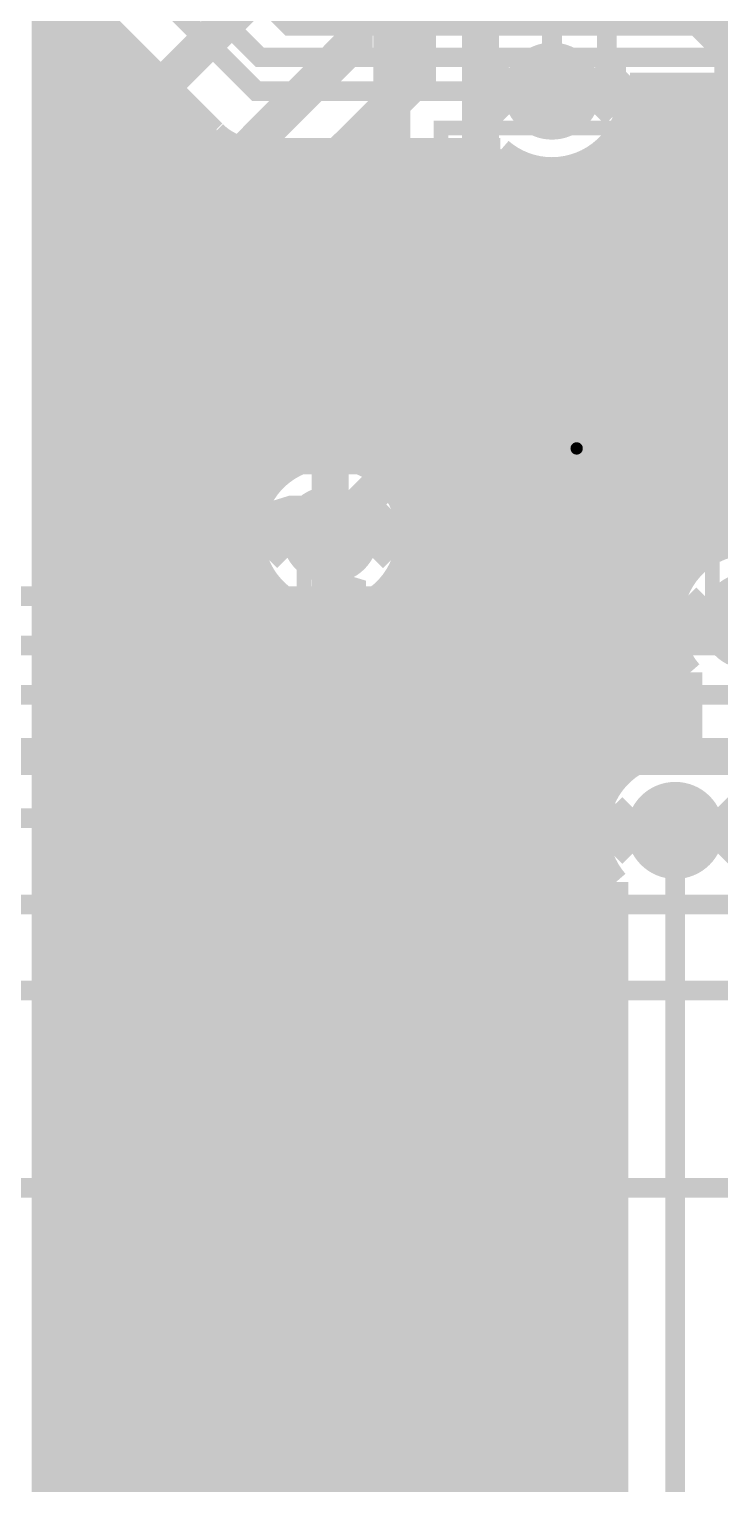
# Model space of a CAD drawing. Extents: x -10 to 131, y -93 to 209.
# Drawn here: x 0.07 to 7.19, y 7.74 to 22.74 of the extents above; entities that cross this region are included whole.
import ezdxf

# ---------------------------------------------------------------- set-up
doc = ezdxf.new("R2010")
doc.units = 0
doc.header["$MEASUREMENT"] = 0
doc.layers.get('0').update_dxf_attribs({"linetype": 'CONTINUOUS'})
for name, color, linetype in [('22-303-0_AST', 7, 'CONTINUOUS'), ('22-303-0_BOT', 2, 'CONTINUOUS'), ('22-303-0_DRD', 6, 'CONTINUOUS'), ('22-303-0_DRL', 1, 'CONTINUOUS'), ('22-303-0_GND', 3, 'CONTINUOUS'), ('22-303-0_IN1', 10, 'CONTINUOUS'), ('22-303-0_SMT', 9, 'CONTINUOUS'), ('22-303-0_SPT', 11, 'CONTINUOUS'), ('22-303-0_SST', 8, 'CONTINUOUS'), ('22-303-0_TOP', 15, 'CONTINUOUS'), ('THRUHOLE_TAP', 2, 'CONTINUOUS')]:
    doc.layers.add(name, color=color, linetype=linetype)

# ---------------------------------------------------------------- blocks, each defined once
blk = doc.blocks.new('ROUND_68')
at = {"const_width": 0.29972}
blk.add_lwpolyline([(-0.14986, 0, 1), (0.14986, 0, 1)], format="xyb", close=True, dxfattribs=at)
blk = doc.blocks.new('ROUND_70')
at = {"const_width": 0.29972}
blk.add_lwpolyline([(-0.14986, 0, 1), (0.14986, 0, 1)], format="xyb", close=True, dxfattribs=at)
blk = doc.blocks.new('ROUND_116')
at = {"const_width": 0.10033}
blk.add_lwpolyline([(-0.050164, 0, 1), (0.050164, 0, 1)], format="xyb", close=True, dxfattribs=at)
blk = doc.blocks.new('ROUND_117')
at = {"const_width": 0.10033}
blk.add_lwpolyline([(-0.050164, 0, 1), (0.050164, 0, 1)], format="xyb", close=True, dxfattribs=at)
blk = doc.blocks.new('ROUND_98')
at = {"const_width": 0.50038}
blk.add_lwpolyline([(-0.25019, 0, 1), (0.25019, 0, 1)], format="xyb", close=True, dxfattribs=at)
blk = doc.blocks.new('ROUND_100')
at = {"const_width": 0.50038}
blk.add_lwpolyline([(-0.25019, 0, 1), (0.25019, 0, 1)], format="xyb", close=True, dxfattribs=at)
blk = doc.blocks.new('ROUND_101')
at = {"const_width": 0.0635}
blk.add_lwpolyline([(-0.03175, 0, 1), (0.03175, 0, 1)], format="xyb", close=True, dxfattribs=at)
blk = doc.blocks.new('RECTANGLE_3')
blk.add_solid([(0.4826, 0.4064), (0.4826, -0.4064), (-0.4826, 0.4064), (-0.4826, -0.4064)])
blk = doc.blocks.new('RECTANGLE_8')
blk.add_solid([(0.9017, 0.508), (0.9017, -0.508), (-0.9017, 0.508), (-0.9017, -0.508)])
blk = doc.blocks.new('ROUND_108')
at = {"const_width": 0.10033}
blk.add_lwpolyline([(-0.050164, 0, 1), (0.050164, 0, 1)], format="xyb", close=True, dxfattribs=at)

msp = doc.modelspace()

# ---------------------------------------------------------------- linework, layer by layer
at = {"layer": '22-303-0_AST'}
for points, const_width in [([(10.57402, 30.89402), (10.57402, 22.44598), (2.4511, 22.44598), (2.12598, 22.7711), (2.12598, 24.71928), (2.4511, 25.0444), (2.12598, 25.36952), (2.12598, 30.89402), (10.57402, 30.89402)], 0.20066), ([(7.112, 16.383), (7.112, 21.717), (4.318, 21.717), (4.318, 16.383), (7.112, 16.383)], 0.1524), ([(0.4445, 21.1455), (0.4445, 18.2245), (2.0828, 18.2245), (2.0828, 21.1455), (0.4445, 21.1455)], 0.1524), ([(2.3495, 21.1455), (2.3495, 18.2245), (3.9878, 18.2245), (3.9878, 21.1455), (2.3495, 21.1455)], 0.1524), ([(0.8509, 20.28952), (0.68326, 20.34794), (0.68326, 20.70354), (0.8509, 20.76196), (1.52908, 20.76196), (1.69926, 20.70354), (1.69926, 20.34794), (1.52908, 20.28952)], 0.1524), ([(2.7559, 20.28952), (2.58826, 20.34794), (2.58826, 20.70354), (2.7559, 20.76196), (3.43408, 20.76196), (3.60426, 20.70354), (3.60426, 20.34794), (3.43408, 20.28952)], 0.1524), ([(5.26034, 19.79422), (5.09016, 19.85264), (5.09016, 20.20824), (5.26034, 20.2692), (5.93598, 20.2692), (6.10616, 20.20824), (6.10616, 19.85264), (5.93598, 19.79422)], 0.1524), ([(1.02108, 19.45132), (1.02108, 19.92376), (1.69926, 19.68754), (1.69926, 19.56816), (0.68326, 19.56816)], 0.1524), ([(2.92608, 19.45132), (2.92608, 19.92376), (3.60426, 19.68754), (3.60426, 19.56816), (2.58826, 19.56816)], 0.1524), ([(5.42798, 18.95602), (5.42798, 19.431), (6.10616, 19.19224), (6.10616, 19.0754), (5.09016, 19.0754)], 0.1524), ([(0.68326, 18.96872), (1.69926, 18.61312), (1.69926, 19.08556)], 0.1524), ([(3.09626, 19.02714), (3.09626, 18.67154), (2.92608, 18.61312), (2.7559, 18.61312), (2.58826, 18.67154), (2.58826, 19.02714), (2.7559, 19.08556), (2.92608, 19.08556), (3.60426, 18.84934)], 0.1524), ([(5.59816, 18.17624), (5.76834, 18.11782), (5.93598, 18.11782), (6.10616, 18.17624), (6.10616, 18.53184), (5.93598, 18.5928), (5.76834, 18.5928), (5.59816, 18.53184), (5.59816, 18.17624), (5.42798, 18.11782), (5.26034, 18.11782), (5.09016, 18.17624), (5.09016, 18.53184), (5.26034, 18.5928), (5.42798, 18.5928), (5.59816, 18.53184)], 0.1524)]:
    msp.add_lwpolyline(points, dxfattribs=dict(at, const_width=const_width))
at = {"layer": '22-303-0_BOT'}
for points, const_width in [([(-0.381, 26.035), (2.794, 22.86), (8.001, 22.86), (8.763, 22.098)], 0.381), ([(0.508, 24.13), (0.508, 24.003), (2.413, 22.098), (5.461, 22.098)], 0.2032), ([(0.2286, 23.37054), (0.2286, 6.47446)], 0.254), ([(0.2794, 23.3553), (0.2794, 6.42366)], 0.254), ([(0.29972, 23.35022), (1.97612, 21.67382)], 0.254), ([(0.508, 23.1394), (0.508, 6.19506)], 0.254), ([(0.7366, 22.9108), (0.7366, 5.96646)], 0.254), ([(0.9652, 22.6822), (0.2286, 22.6822)], 0.254), ([(0.9652, 22.6822), (0.9652, 5.73786)], 0.254), ([(1.1938, 22.4536), (0.2286, 22.4536)], 0.254), ([(1.1938, 22.4536), (1.1938, 5.50926)], 0.254), ([(1.4224, 22.225), (0.2286, 22.225)], 0.254), ([(1.4224, 22.225), (1.4224, 5.28066)], 0.254), ([(7.71144, 22.1615), (6.26618, 22.1615)], 0.254), ([(6.26872, 22.098), (6.26622, 22.1615)], 0.254), ([(6.4516, 22.1615), (6.4516, 15.23492)], 0.254), ([(6.6802, 22.1615), (6.6802, 15.28318)], 0.254), ([(6.9088, 22.1615), (6.9088, 17.19326)], 0.254), ([(7.1374, 22.1615), (7.1374, 17.3609)], 0.254), ([(1.651, 21.9964), (0.2286, 21.9964)], 0.254), ([(1.651, 21.9964), (1.651, 5.05206)], 0.254), ([(7.87654, 21.9964), (6.2611, 21.9964)], 0.254), ([(1.8796, 21.7678), (0.2286, 21.7678)], 0.254), ([(1.8796, 21.7678), (1.8796, 4.82346)], 0.254), ([(7.69874, 21.7678), (6.1976, 21.7678)], 0.254), ([(6.223, 21.82876), (6.223, 15.10538)], 0.254), ([(2.16916, 21.5392), (0.2286, 21.5392)], 0.254), ([(2.1082, 21.56968), (2.1082, 4.59486)], 0.254), ([(2.3368, 21.49348), (2.3368, 4.36626)], 0.254), ([(4.93014, 21.4884), (2.413, 21.4884)], 0.254), ([(2.5654, 21.4884), (2.5654, 18.05432)], 0.254), ([(2.794, 21.4884), (2.794, 18.2372)], 0.254), ([(3.0226, 21.4884), (3.0226, 18.31848)], 0.254), ([(3.2512, 21.4884), (3.2512, 18.32864)], 0.254), ([(3.4798, 21.4884), (3.4798, 18.27276)], 0.254), ([(3.7084, 21.4884), (3.7084, 18.13306)], 0.254), ([(3.937, 21.4884), (3.937, 17.7927)], 0.254), ([(4.1656, 21.4884), (4.1656, 2.53746)], 0.254), ([(4.3942, 21.4884), (4.3942, 2.20472)], 0.254), ([(4.6228, 21.4884), (4.6228, -24.0792)], 0.254), ([(4.8514, 21.4884), (4.8514, -24.3078)], 0.254), ([(5.9944, 21.49094), (5.9944, 14.8082)], 0.254), ([(7.59968, 21.5392), (6.04266, 21.5392)], 0.254), ([(5.08, 21.38426), (5.08, -24.5364)], 0.254), ([(5.7658, 21.3487), (5.7658, 6.7056)], 0.254), ([(5.28066, 21.3106), (0.2286, 21.3106)], 0.254), ([(5.3086, 21.30552), (5.3086, 6.14934)], 0.254), ([(5.5372, 21.29282), (5.5372, 6.55066)], 0.254), ([(7.57428, 21.3106), (5.64134, 21.3106)], 0.254), ([(7.61492, 21.082), (0.2286, 21.082)], 0.254), ([(7.7343, 20.8534), (0.2286, 20.8534)], 0.254), ([(7.99846, 20.6248), (0.2286, 20.6248)], 0.254), ([(12.14882, 20.3962), (0.2286, 20.3962)], 0.254), ([(12.16152, 20.1676), (0.2286, 20.1676)], 0.254), ([(12.24026, 19.939), (0.2286, 19.939)], 0.254), ([(12.42314, 19.7104), (0.2286, 19.7104)], 0.254), ([(12.80414, 19.4818), (0.2286, 19.4818)], 0.254), ([(13.03274, 19.2532), (0.2286, 19.2532)], 0.254), ([(13.26134, 19.0246), (0.2286, 19.0246)], 0.254), ([(13.29944, 18.796), (0.2286, 18.796)], 0.254), ([(13.29436, 18.5674), (0.2286, 18.5674)], 0.254), ([(13.3604, 18.3388), (0.2286, 18.3388)], 0.254), ([(2.6162, 18.1102), (0.2286, 18.1102)], 0.254), ([(13.5128, 18.1102), (3.73126, 18.1102)], 0.254), ([(2.44856, 17.8816), (0.2286, 17.8816)], 0.254), ([(13.91666, 17.8816), (3.8989, 17.8816)], 0.254), ([(2.37744, 17.653), (0.2286, 17.653)], 0.254), ([(8.62076, 17.653), (3.97256, 17.653)], 0.254), ([(2.37236, 17.4244), (0.2286, 17.4244)], 0.254), ([(7.31266, 17.4244), (3.9751, 17.4244)], 0.254), ([(2.4384, 17.1958), (0.2286, 17.1958)], 0.254), ([(6.9088, 17.1958), (3.9116, 17.1958)], 0.254), ([(3.937, 17.25676), (3.937, 2.76606)], 0.254), ([(2.5908, 16.9672), (0.2286, 16.9672)], 0.254), ([(2.5654, 16.99514), (2.5654, 4.13766)], 0.254), ([(6.7564, 16.9672), (3.75666, 16.9672)], 0.254), ([(3.7084, 16.91894), (3.7084, 2.99466)], 0.254), ([(2.99466, 16.7386), (0.2286, 16.7386)], 0.254), ([(2.794, 16.81226), (2.794, 3.90906)], 0.254), ([(3.0226, 16.73352), (3.0226, 3.68046)], 0.254), ([(3.2512, 16.72082), (3.2512, 3.45186)], 0.254), ([(6.69036, 16.7386), (3.35534, 16.7386)], 0.254), ([(3.4798, 16.7767), (3.4798, 3.22326)], 0.254), ([(6.69544, 16.51), (0.2286, 16.51)], 0.254), ([(6.76656, 16.2814), (0.2286, 16.2814)], 0.254), ([(6.8834, 16.10614), (6.8834, 15.27048)], 0.254), ([(6.8834, 16.0528), (0.2286, 16.0528)], 0.254), ([(6.8834, 15.8242), (0.2286, 15.8242)], 0.254), ([(6.8834, 15.5956), (0.2286, 15.5956)], 0.254), ([(6.8834, 15.367), (0.2286, 15.367)], 0.254), ([(6.26618, 15.1384), (0.2286, 15.1384)], 0.254), ([(6.04774, 14.9098), (0.2286, 14.9098)], 0.254), ([(5.94868, 14.6812), (0.2286, 14.6812)], 0.254), ([(5.92328, 14.4526), (0.2286, 14.4526)], 0.254), ([(6.731, 14.478), (6.731, -24.003)], 0.2032), ([(5.96392, 14.224), (0.2286, 14.224)], 0.254), ([(5.9944, 14.14526), (5.9944, 6.7691)], 0.254), ([(6.0833, 13.9954), (0.2286, 13.9954)], 0.254), ([(6.1214, 13.94714), (6.1214, 6.77672)], 0.254), ([(6.1214, 13.7668), (0.2286, 13.7668)], 0.254), ([(6.1214, 13.5382), (0.2286, 13.5382)], 0.254), ([(6.1214, 13.3096), (0.2286, 13.3096)], 0.254), ([(6.1214, 13.081), (0.2286, 13.081)], 0.254), ([(6.1214, 12.8524), (0.2286, 12.8524)], 0.254), ([(6.1214, 12.6238), (0.2286, 12.6238)], 0.254), ([(6.1214, 12.3952), (0.2286, 12.3952)], 0.254), ([(6.1214, 12.1666), (0.2286, 12.1666)], 0.254), ([(6.1214, 11.938), (0.2286, 11.938)], 0.254), ([(6.1214, 11.7094), (0.2286, 11.7094)], 0.254), ([(6.1214, 11.4808), (0.2286, 11.4808)], 0.254), ([(6.1214, 11.2522), (0.2286, 11.2522)], 0.254), ([(6.1214, 11.0236), (0.2286, 11.0236)], 0.254), ([(6.1214, 10.795), (0.2286, 10.795)], 0.254), ([(6.1214, 10.5664), (0.2286, 10.5664)], 0.254), ([(6.1214, 10.3378), (0.2286, 10.3378)], 0.254), ([(6.1214, 10.1092), (0.2286, 10.1092)], 0.254), ([(6.1214, 9.8806), (0.2286, 9.8806)], 0.254), ([(6.1214, 9.652), (0.2286, 9.652)], 0.254), ([(6.1214, 9.4234), (0.2286, 9.4234)], 0.254), ([(6.1214, 9.1948), (0.2286, 9.1948)], 0.254), ([(6.1214, 8.9662), (0.2286, 8.9662)], 0.254), ([(6.1214, 8.7376), (0.2286, 8.7376)], 0.254), ([(6.1214, 8.509), (0.2286, 8.509)], 0.254), ([(6.1214, 8.2804), (0.2286, 8.2804)], 0.254), ([(6.1214, 8.0518), (0.2286, 8.0518)], 0.254), ([(6.1214, 7.8232), (0.2286, 7.8232)], 0.254)]:
    msp.add_lwpolyline(points, dxfattribs=dict(at, const_width=const_width))
at = {"layer": '22-303-0_BOT', "const_width": 0.254}
for points in [[(5.461, 21.29028, 0.4142136), (6.26872, 22.098)], [(1.9812, 21.6662, 0.1989124), (2.413, 21.48734)], [(1.9812, 21.6662, 0.1989124), (2.413, 21.48734)], [(4.93014, 21.4884, 0.1810567), (5.461, 21.28965)], [(3.175, 18.33372, 0.4142136), (2.36728, 17.526)], [(3.98272, 17.526, 0.4142136), (3.175, 18.33372)], [(2.36728, 17.526, 0.4142136), (3.175, 16.71828)], [(3.175, 16.71828, 0.4142136), (3.98272, 17.526)], [(7.493, 17.44472, 0.4142136), (6.68528, 16.637)], [(6.68528, 16.637, 0.181057), (6.88387, 16.10655)], [(6.731, 15.28572, 0.4142136), (5.92328, 14.478)], [(6.8834, 15.27048, 0.0475328), (6.731, 15.285)], [(5.92328, 14.478, 0.181057), (6.12187, 13.94755)]]:
    msp.add_lwpolyline(points, format="xyb", dxfattribs=at)
at = {"layer": '22-303-0_DRD', "const_width": 0.254}
for points in [[(4.826, 21.844), (5.461, 22.479)], [(5.461, 22.479), (6.096, 21.844)], [(4.826, 22.352), (4.826, 21.844)], [(5.461, 21.717), (4.826, 22.352)], [(6.096, 22.352), (5.461, 21.717)], [(6.096, 21.844), (6.096, 22.352)], [(5.08, 18.161), (5.715, 18.796)], [(5.715, 18.796), (6.35, 18.161)], [(5.08, 18.669), (5.08, 18.161)], [(5.715, 18.034), (5.08, 18.669)], [(6.35, 18.669), (5.715, 18.034)], [(6.35, 18.161), (6.35, 18.669)], [(2.54, 17.272), (3.175, 17.907)], [(2.54, 17.272), (3.175, 17.907)], [(3.175, 17.907), (3.81, 17.272)], [(3.175, 17.907), (3.81, 17.272)], [(2.54, 17.78), (2.54, 17.272)], [(3.175, 17.145), (2.54, 17.78)], [(2.54, 17.78), (2.54, 17.272)], [(3.175, 17.145), (2.54, 17.78)], [(3.81, 17.78), (3.175, 17.145)], [(3.81, 17.78), (3.175, 17.145)], [(3.81, 17.272), (3.81, 17.78)], [(3.81, 17.272), (3.81, 17.78)], [(6.858, 16.383), (7.493, 17.018)], [(6.858, 16.891), (6.858, 16.383)], [(7.493, 16.256), (6.858, 16.891)], [(6.096, 14.224), (6.731, 14.859)], [(6.096, 14.732), (6.096, 14.224)], [(6.731, 14.097), (6.096, 14.732)], [(6.731, 14.859), (7.366, 14.224)], [(7.366, 14.732), (6.731, 14.097)]]:
    msp.add_lwpolyline(points, dxfattribs=at)
at = {"layer": '22-303-0_IN1'}
for points, const_width in [([(6.985, 41.783), (6.985, 22.733), (8.382, 21.336)], 0.2032), ([(3.175, 17.526), (3.81, 18.161), (3.81, 31.242), (4.445, 31.877)], 0.381), ([(3.175, 17.526), (3.175, -3.81)], 0.381)]:
    msp.add_lwpolyline(points, dxfattribs=dict(at, const_width=const_width))
at = {"layer": '22-303-0_SST'}
for points, const_width in [([(10.57402, 30.89402), (2.12598, 30.89402), (2.12598, 25.36952), (2.4511, 25.0444), (2.12598, 24.71928), (2.12598, 22.7711), (2.4511, 22.44598), (10.57402, 22.44598), (10.57402, 30.89402)], 0.20066), ([(7.112, 16.383), (4.318, 16.383), (4.318, 21.717), (7.112, 21.717), (7.112, 16.383)], 0.1524), ([(0.4445, 21.1455), (0.4445, 18.2245), (2.0828, 18.2245), (2.0828, 21.1455), (0.4445, 21.1455)], 0.1524), ([(2.3495, 21.1455), (2.3495, 18.2245), (3.9878, 18.2245), (3.9878, 21.1455), (2.3495, 21.1455)], 0.1524), ([(2.76352, 17.51076), (2.62382, 17.55394), (2.62382, 17.80794), (2.76352, 17.85112), (3.3274, 17.85112), (3.46964, 17.80794), (3.46964, 17.55394), (3.3274, 17.51076)], 0.1524), ([(0.98552, 17.38376), (0.84582, 17.42694), (0.84582, 17.68094), (0.98552, 17.72412), (1.5494, 17.72412), (1.69164, 17.68094), (1.69164, 17.42694), (1.5494, 17.38376)], 0.1524), ([(2.90576, 16.82496), (2.90576, 17.16532), (3.46964, 16.99514), (3.46964, 16.91132), (2.62382, 16.91132)], 0.1524), ([(1.12776, 16.69796), (1.12776, 17.03832), (1.69164, 16.86814), (1.69164, 16.78432), (0.84582, 16.78432)], 0.1524), ([(3.04546, 16.43634), (3.04546, 16.18234), (2.90576, 16.13916), (2.76352, 16.13916), (2.62382, 16.18234), (2.62382, 16.43634), (2.76352, 16.47952), (2.90576, 16.47952), (3.46964, 16.30934)], 0.1524), ([(0.84582, 16.26616), (1.69164, 16.01216), (1.69164, 16.35252)], 0.1524), ([(5.38988, 15.75562), (5.25018, 15.7988), (5.25018, 16.0528), (5.38988, 16.09344), (5.95376, 16.09344), (6.096, 16.0528), (6.096, 15.7988), (5.95376, 15.75562)], 0.1524), ([(5.53212, 15.06982), (5.53212, 15.40764), (6.096, 15.24), (6.096, 15.15364), (5.25018, 15.15364)], 0.1524), ([(5.67182, 14.4272), (5.81406, 14.38402), (5.95376, 14.38402), (6.096, 14.4272), (6.096, 14.6812), (5.95376, 14.72184), (5.81406, 14.72184), (5.67182, 14.6812), (5.67182, 14.4272), (5.53212, 14.38402), (5.38988, 14.38402), (5.25018, 14.4272), (5.25018, 14.6812), (5.38988, 14.72184), (5.53212, 14.72184), (5.67182, 14.6812)], 0.1524)]:
    msp.add_lwpolyline(points, dxfattribs=dict(at, const_width=const_width))
at = {"layer": '22-303-0_TOP'}
for points, const_width in [([(-1.78562, 22.86), (-1.78562, 18.3896), (-0.22352, 16.891), (3.683, 16.891), (4.191, 17.399), (4.191, 18.542), (4.699, 19.05), (6.477, 19.05), (6.985, 19.558), (6.985, 21.39188), (6.02488, 22.352), (6.02488, 23.61946)], 0.2032), ([(3.42392, 23.61946), (3.42392, 22.606), (2.286, 21.463), (2.286, 19.939), (1.3208, 18.9738), (1.27, 18.9738)], 0.381), ([(1.27, 20.3962), (1.27, 21.971), (2.77622, 23.47722), (2.77622, 23.61946)], 0.381), ([(4.07416, 23.61946), (4.07416, 22.23516), (3.175, 21.336), (3.175, 20.4724), (3.2512, 20.3962), (3.175, 20.3962)], 0.381), ([(5.715, 20.7264), (5.4356, 20.7264), (4.7244, 21.4376), (4.7244, 23.61946)], 0.381), ([(5.461, 22.098), (5.461, 23.02764), (5.37464, 23.114), (5.37464, 23.61946)], 0.2032), ([(7.32536, 23.61946), (7.32536, 22.225), (7.493, 22.098), (7.493, 21.1074), (8.1788, 20.3962), (8.255, 20.3962)], 0.381), ([(-4.38404, 22.86), (-4.38404, 19.3802), (-1.397, 16.383), (7.239, 16.383), (7.493, 16.637)], 0.2032), ([(3.175, 18.9738), (3.175, 17.526)], 0.381), ([(3.175, 18.9738), (3.175, 17.526)], 0.381), ([(5.715, 18.415), (5.715, 17.3736)], 0.381), ([(8.89, 16.891), (7.874, 15.875), (-4.445, 15.875), (-4.572, 16.002), (-4.699, 16.002)], 0.2032), ([(15.367, 16.256), (11.684, 16.256), (11.43, 16.002), (11.43, 15.494), (11.176, 15.24), (-6.223, 15.24)], 0.381), ([(-7.366, 13.589), (-6.35, 14.605), (6.604, 14.605), (6.731, 14.478)], 0.2032), ([(-5.588, 13.716), (8.509, 13.716)], 0.2032), ([(-5.207, 10.795), (10.795, 10.795), (11.303, 11.303), (11.303, 12.573), (11.684, 12.954), (13.462, 12.954)], 0.2032), ([(9.398, 12.827), (-5.461, 12.827), (-6.35, 11.938)], 0.2032)]:
    msp.add_lwpolyline(points, dxfattribs=dict(at, const_width=const_width))

# ---------------------------------------------------------------- block references
at = {"layer": '22-303-0_BOT'}
for name, p in [('ROUND_68', (5.461, 22.098)), ('ROUND_70', (5.715, 18.415)), ('ROUND_70', (3.175, 17.526)), ('ROUND_70', (6.731, 14.478))]:
    msp.add_blockref(name, p, dxfattribs=at)
at = {"layer": '22-303-0_DRL'}
for name, p in [('ROUND_116', (5.461, 22.098)), ('ROUND_117', (5.715, 18.415)), ('ROUND_117', (3.175, 17.526)), ('ROUND_116', (6.731, 14.478))]:
    msp.add_blockref(name, p, dxfattribs=at)
at = {"layer": '22-303-0_GND'}
for name, p in [('ROUND_98', (5.461, 22.098)), ('ROUND_101', (5.715, 18.415)), ('ROUND_100', (3.175, 17.526)), ('ROUND_100', (7.493, 16.637)), ('ROUND_98', (6.731, 14.478))]:
    msp.add_blockref(name, p, dxfattribs=at)
at = {"layer": '22-303-0_IN1'}
for name, p in [('ROUND_68', (5.461, 22.098)), ('ROUND_70', (5.715, 18.415)), ('ROUND_70', (3.175, 17.526)), ('ROUND_70', (6.731, 14.478))]:
    msp.add_blockref(name, p, dxfattribs=at)
at = {"layer": '22-303-0_SMT'}
for name, p in [('RECTANGLE_8', (5.715, 20.7264)), ('RECTANGLE_3', (1.27, 20.3962)), ('RECTANGLE_3', (3.175, 20.3962)), ('RECTANGLE_3', (1.27, 18.9738)), ('RECTANGLE_3', (3.175, 18.9738)), ('RECTANGLE_8', (5.715, 17.3736))]:
    msp.add_blockref(name, p, dxfattribs=at)
at = {"layer": '22-303-0_SPT'}
for name, p in [('RECTANGLE_8', (5.715, 20.7264)), ('RECTANGLE_3', (1.27, 20.3962)), ('RECTANGLE_3', (3.175, 20.3962)), ('RECTANGLE_3', (1.27, 18.9738)), ('RECTANGLE_3', (3.175, 18.9738)), ('RECTANGLE_8', (5.715, 17.3736))]:
    msp.add_blockref(name, p, dxfattribs=at)
at = {"layer": '22-303-0_TOP'}
for name, p in [('ROUND_68', (5.461, 22.098)), ('RECTANGLE_8', (5.715, 20.7264)), ('RECTANGLE_3', (1.27, 20.3962)), ('RECTANGLE_3', (3.175, 20.3962)), ('RECTANGLE_3', (1.27, 18.9738)), ('RECTANGLE_3', (3.175, 18.9738)), ('ROUND_70', (5.715, 18.415)), ('RECTANGLE_8', (5.715, 17.3736)), ('ROUND_70', (3.175, 17.526)), ('ROUND_70', (6.731, 14.478))]:
    msp.add_blockref(name, p, dxfattribs=at)
at = {"layer": 'THRUHOLE_TAP'}
for p in [(5.461, 22.098), (5.715, 18.415), (3.175, 17.526), (6.731, 14.478)]:
    msp.add_blockref('ROUND_108', p, dxfattribs=at)

doc.saveas('drawing.dxf')
